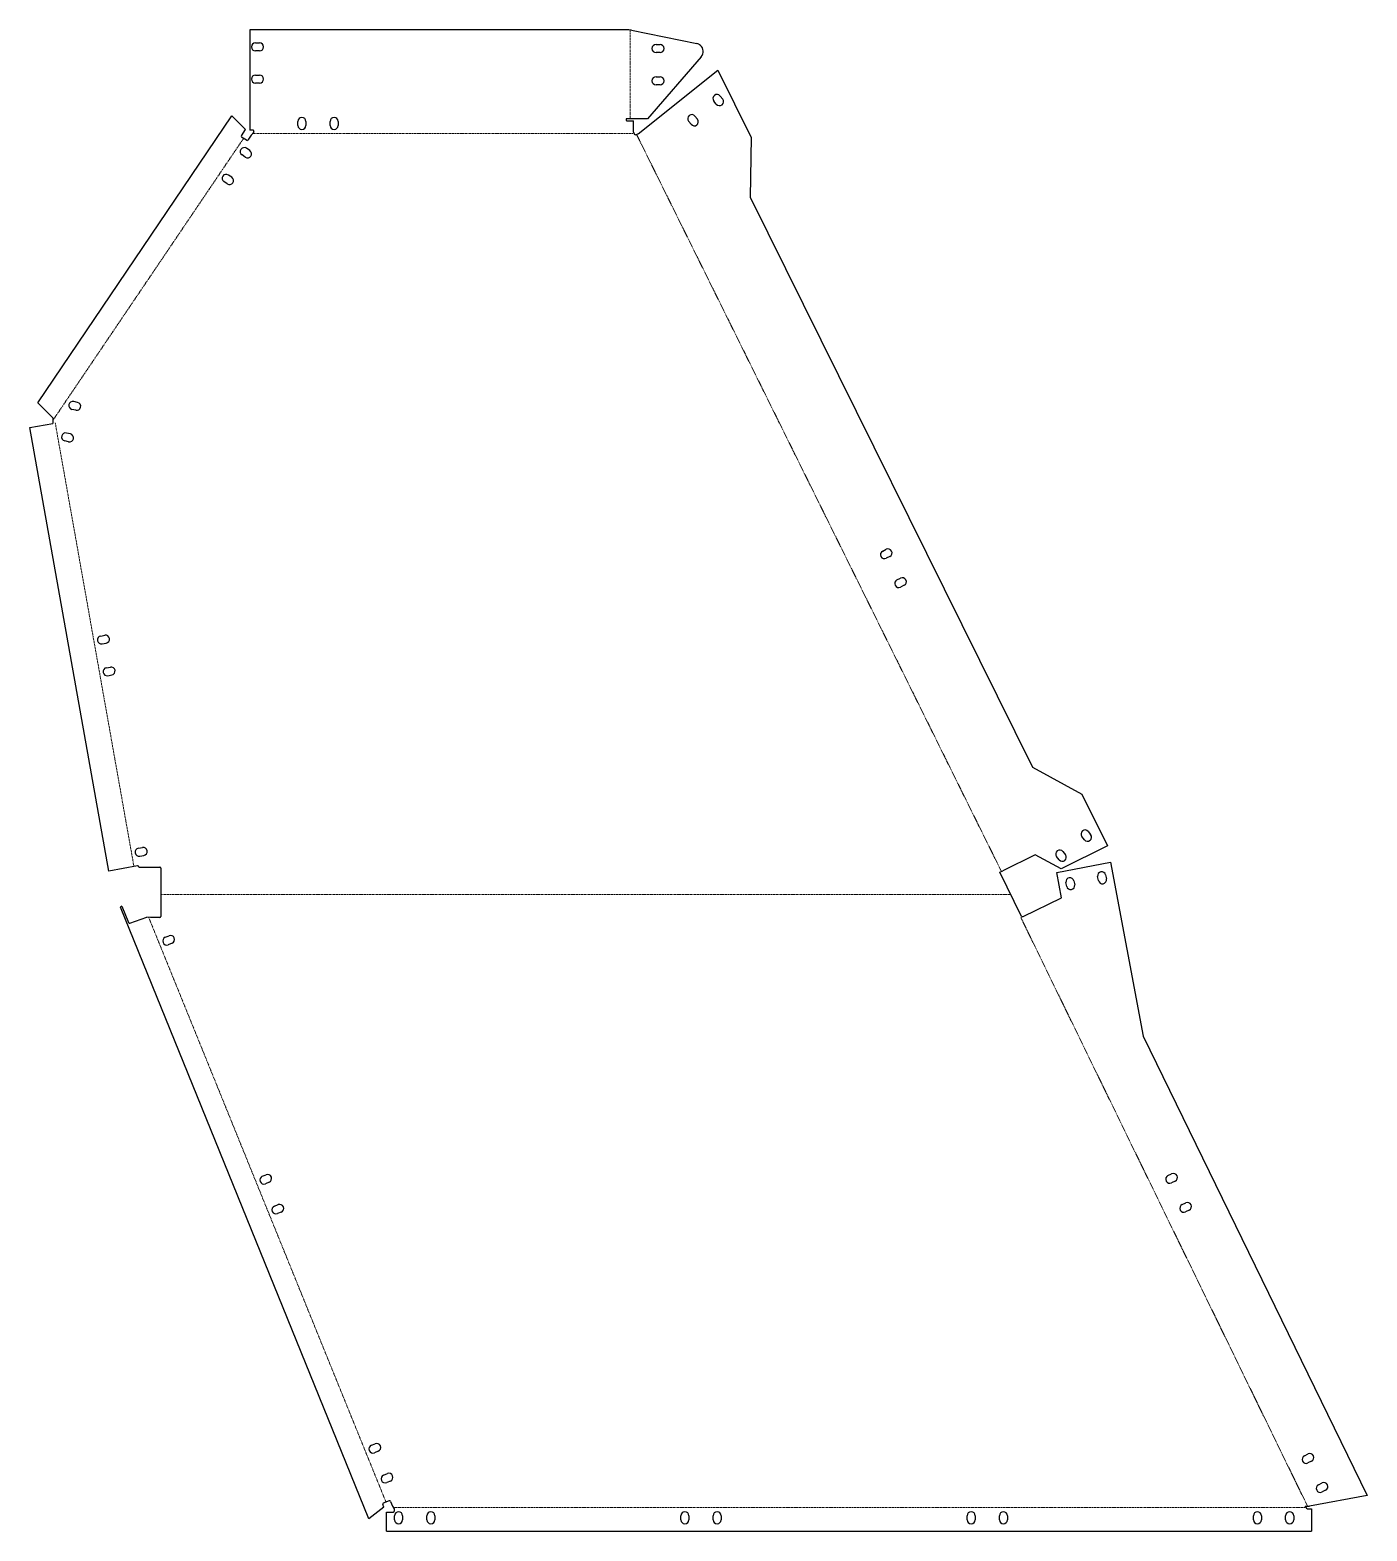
# Model space of a CAD drawing. Extents: x -408 to 1250, y -633 to 1229.
import ezdxf

# ---------------------------------------------------------------- set-up
doc = ezdxf.new("R2010")
doc.units = 0
doc.header["$MEASUREMENT"] = 0
for name, pattern in [('AI-Linetype-0', [1.905, 1.27, -0.635]), ('AI-Linetype-1', [1.905, 1.27, -0.635]), ('AI-Linetype-2', [1.905, 1.27, -0.635]), ('AI-Linetype-3', [1.905, 1.27, -0.635]), ('AI-Linetype-4', [1.905, 1.27, -0.635]), ('AI-Linetype-5', [1.905, 1.27, -0.635]), ('AI-Linetype-6', [1.905, 1.27, -0.635]), ('AI-Linetype-7', [1.905, 1.27, -0.635]), ('AI-Linetype-8', [1.905, 1.27, -0.635])]:
    doc.linetypes.add(name, pattern=pattern)
doc.layers.get('0').update_dxf_attribs({"lineweight": 0})
doc.layers.add('1', color=7, linetype='Continuous', lineweight=0)

msp = doc.modelspace()

# ---------------------------------------------------------------- linework, layer by layer
at = {"color": 6, "lineweight": 25, "true_color": 0xff00ff}
for p, q in [((-135.2, 1228.9), (-135.2, 1104.8)), ((334.8, 1228.9), (-135.2, 1228.9)), ((337.8, 1228.8), (334.8, 1228.9)), ((337.8, 1228.8), (418.9, 1212.1)), ((-128.4, 1213), (-123.4, 1213)), ((368.3, 1210.9), (373.3, 1210.9)), ((-123.4, 1203), (-128.4, 1203)), ((424.4, 1195.7), (357.7, 1118.9)), ((373.3, 1200.9), (368.3, 1200.9)), ((-128.4, 1173), (-123.4, 1173)), ((346, 1100.2), (444.9, 1179.2)), ((444.9, 1179.2), (486.3, 1095.4)), ((-123.4, 1163), (-128.4, 1163)), ((368.3, 1170.9), (373.3, 1170.9)), ((373.3, 1160.9), (368.3, 1160.9)), ((443.1, 1136.9), (440, 1140.8)), ((447.8, 1147), (451, 1143.1)), ((-398.2, 766.5), (-157.7, 1122.4)), ((-157.7, 1122.4), (-140.8, 1105.3)), ((357.7, 1118.9), (332.3, 1118.9)), ((416.6, 1122.1), (419.7, 1118.2)), ((-145.9, 1097.8), (-140.8, 1105.3)), ((-133.9, 1098.5), (-138, 1092.4)), ((-131.5, 1104.8), (-135.2, 1104.8)), ((-130.5, 1102.1), (-133.9, 1098.5)), ((-130.4, 1102.7), (-130.5, 1102.1)), ((-75.9, 1110.5), (-75.9, 1115.5)), ((-65.9, 1115.5), (-65.9, 1110.5)), ((-35.9, 1110.5), (-35.9, 1115.5)), ((-25.9, 1115.5), (-25.9, 1110.5)), ((332.3, 1116.4), (340.6, 1116.4)), ((340.6, 1102.1), (340.6, 1116.4)), ((342.6, 1098.5), (340.6, 1102.1)), ((346, 1100.2), (342.4, 1098.4)), ((342.6, 1098.5), (342.4, 1098.4)), ((411.9, 1111.9), (408.8, 1115.8)), ((-139.7, 1092.1), (-145.6, 1096)), ((-135.4, 1079.4), (-139.5, 1082.2)), ((486.3, 1095.4), (485.1, 1021.5)), ((-141, 1071.1), (-145.1, 1073.9)), ((-157.8, 1046.2), (-161.9, 1049)), ((-163.4, 1038), (-167.5, 1040.8)), ((485.1, 1021.5), (835.1, 314.5)), ((-379.8, 747.8), (-398.2, 766.5)), ((-348.9, 766.9), (-353.8, 768)), ((-379.8, 747.8), (-379.7, 741)), ((-351.1, 757.2), (-356, 758.3)), ((-408, 735.9), (-379.7, 741)), ((-310.4, 185.7), (-408, 735.9)), ((-357.9, 727.9), (-362.7, 729)), ((-360.1, 718.2), (-365, 719.3)), ((649.4, 582.6), (653.8, 584.9)), ((658.3, 575.9), (653.8, 573.7)), ((667.1, 546.8), (671.6, 549)), ((676, 540.1), (671.5, 537.8)), ((-320.3, 477.2), (-315.3, 478.1)), ((-318.5, 467.4), (-313.6, 468.3)), ((-313.3, 437.9), (-308.3, 438.7)), ((-311.5, 428), (-306.6, 428.9)), ((835.1, 314.5), (896.2, 281)), ((896.2, 281), (928, 216.8)), ((899.5, 224.6), (896.4, 228.5)), ((904.2, 234.8), (907.3, 230.9)), ((-273.6, 214), (-268.6, 214.9)), ((-271.8, 204.1), (-266.9, 205)), ((838.5, 206), (798.4, 186.1)), ((870.7, 188.4), (838.5, 206)), ((928, 216.8), (870.7, 188.4)), ((872.9, 209.8), (876.1, 205.9)), ((-274.5, 192), (-310.4, 185.7)), ((-273, 190.7), (-246.9, 190.7)), ((-245.6, 189.2), (-245.6, 129.2)), ((868.3, 199.7), (865.1, 203.6)), ((865.3, 184), (932.1, 196.6)), ((932.1, 196.6), (972.5, -19)), ((794.8, 184.4), (798.4, 186.1)), ((821.4, 129.2), (794.8, 184.4)), ((871.2, 152.4), (865.3, 184)), ((877.6, 166.7), (876.7, 171.6)), ((886.5, 173.4), (887.5, 168.5)), ((916.9, 174), (916, 178.9)), ((925.9, 180.8), (926.8, 175.9)), ((823.5, 129.2), (871.2, 152.4)), ((-294, 142.2), (-295.7, 140.9)), ((12.2, -617.7), (-295.7, 140.9)), ((-294, 142.2), (-285.8, 121.8)), ((-284.1, 121), (-263, 128.4)), ((-258.6, 127.9), (-263, 128.4)), ((-246.9, 127.9), (-258.6, 127.9)), ((821.4, 129.2), (823.5, 129.2)), ((-240.2, 103.6), (-235.6, 105.5)), ((-231.8, 96.2), (-236.5, 94.3)), ((972.5, -19), (1250, -588.9)), ((-119.9, -192.9), (-115.3, -191)), ((-111.5, -200.3), (-116.1, -202.2)), ((1003.2, -192.1), (1007.7, -189.9)), ((1012.1, -198.9), (1007.6, -201.1)), ((-104.8, -230), (-100.2, -228.1)), ((-96.5, -237.4), (-101.1, -239.2)), ((1020.7, -228.1), (1025.2, -225.9)), ((1029.6, -234.9), (1025.1, -237.1)), ((15.5, -526.5), (20.1, -524.6)), ((23.9, -533.9), (19.2, -535.8)), ((1172.4, -539.5), (1176.9, -537.3)), ((1181.2, -546.3), (1176.7, -548.5)), ((30.5, -563.6), (35.2, -561.7)), ((38.9, -570.9), (34.3, -572.8)), ((1189.9, -575.5), (1194.4, -573.3)), ((37.5, -595.5), (30.1, -598.5)), ((1250, -588.9), (1178.9, -602.2)), ((1198.7, -582.3), (1194.2, -584.5)), ((30.6, -603.2), (12.2, -617.7)), ((30.6, -603.2), (29.4, -600.1)), ((34.2, -632.9), (34.2, -609.4)), ((34.2, -609.4), (42.6, -609.4)), ((39.1, -596.2), (41.4, -601.9)), ((41.4, -601.9), (43.4, -605.3)), ((43.4, -605.3), (43.8, -608.1)), ((44.1, -619), (44.1, -614)), ((54.1, -614), (54.1, -619)), ((84.1, -619), (84.1, -614)), ((94.1, -614), (94.1, -619)), ((399.1, -619), (399.1, -614)), ((409.1, -614), (409.1, -619)), ((439.1, -619), (439.1, -614)), ((449.1, -614), (449.1, -619)), ((754.1, -619), (754.1, -614)), ((764.1, -614), (764.1, -619)), ((794.1, -619), (794.1, -614)), ((804.1, -614), (804.1, -619)), ((1109.1, -619), (1109.1, -614)), ((1119.1, -614), (1119.1, -619)), ((1149.1, -619), (1149.1, -614)), ((1159.1, -614), (1159.1, -619)), ((1173.5, -601.9), (1178.9, -602.2)), ((1176, -605.3), (1173.5, -601.9)), ((1176, -605.3), (1181.3, -605.3)), ((1181.3, -605.3), (1181.3, -632.9)), ((34.2, -632.9), (1181.3, -632.9))]:
    msp.add_line(p, q, dxfattribs=at)
for points, knots in [([(-128.4, 1213), (-131.1, 1213), (-133.4, 1210.7), (-133.4, 1208), (-133.4, 1205.2), (-131.1, 1203), (-128.4, 1203)], [0, 0, 0, 0, 1, 1, 1, 2, 2, 2, 2]), ([(-123.4, 1203), (-120.6, 1203), (-118.4, 1205.2), (-118.4, 1208), (-118.4, 1210.7), (-120.6, 1213), (-123.4, 1213)], [0, 0, 0, 0, 1, 1, 1, 2, 2, 2, 2]), ([(368.3, 1210.9), (365.5, 1210.9), (363.3, 1208.6), (363.3, 1205.9), (363.3, 1203.1), (365.5, 1200.9), (368.3, 1200.9)], [0, 0, 0, 0, 1, 1, 1, 2, 2, 2, 2]), ([(373.3, 1200.9), (376, 1200.9), (378.3, 1203.1), (378.3, 1205.9), (378.3, 1208.6), (376, 1210.9), (373.3, 1210.9)], [0, 0, 0, 0, 1, 1, 1, 2, 2, 2, 2]), ([(424.4, 1195.7), (428, 1199.9), (427.6, 1206.2), (423.4, 1209.8), (422.1, 1211), (420.6, 1211.7), (418.9, 1212.1)], [0, 0, 0, 0, 1, 1, 1, 2, 2, 2, 2]), ([(-128.4, 1173), (-131.1, 1173), (-133.4, 1170.7), (-133.4, 1168), (-133.4, 1165.2), (-131.1, 1163), (-128.4, 1163)], [0, 0, 0, 0, 1, 1, 1, 2, 2, 2, 2]), ([(-123.4, 1163), (-120.6, 1163), (-118.4, 1165.2), (-118.4, 1168), (-118.4, 1170.7), (-120.6, 1173), (-123.4, 1173)], [0, 0, 0, 0, 1, 1, 1, 2, 2, 2, 2]), ([(368.3, 1170.9), (365.5, 1170.9), (363.3, 1168.6), (363.3, 1165.9), (363.3, 1163.1), (365.5, 1160.9), (368.3, 1160.9)], [0, 0, 0, 0, 1, 1, 1, 2, 2, 2, 2]), ([(373.3, 1160.9), (376, 1160.9), (378.3, 1163.1), (378.3, 1165.9), (378.3, 1168.6), (376, 1170.9), (373.3, 1170.9)], [0, 0, 0, 0, 1, 1, 1, 2, 2, 2, 2]), ([(447.8, 1147), (446.1, 1149.2), (443, 1149.5), (440.8, 1147.8), (438.7, 1146.1), (438.3, 1142.9), (440, 1140.8), (440, 1140.8), (440, 1140.8), (440, 1140.8)], [0, 0, 0, 0, 1, 1, 1, 2, 2, 2, 3, 3, 3, 3]), ([(443.1, 1136.9), (444.9, 1134.7), (448, 1134.4), (450.2, 1136.1), (452.3, 1137.8), (452.7, 1141), (451, 1143.1), (451, 1143.1), (451, 1143.1), (451, 1143.1)], [0, 0, 0, 0, 1, 1, 1, 2, 2, 2, 3, 3, 3, 3]), ([(-65.9, 1115.5), (-65.9, 1118.2), (-68.1, 1120.5), (-70.9, 1120.5), (-73.6, 1120.5), (-75.9, 1118.2), (-75.9, 1115.5)], [0, 0, 0, 0, 1, 1, 1, 2, 2, 2, 2]), ([(-25.9, 1115.5), (-25.9, 1118.2), (-28.1, 1120.5), (-30.9, 1120.5), (-33.6, 1120.5), (-35.9, 1118.2), (-35.9, 1115.5)], [0, 0, 0, 0, 1, 1, 1, 2, 2, 2, 2]), ([(332.3, 1118.9), (331.6, 1118.9), (331.1, 1118.3), (331.1, 1117.6), (331.1, 1116.9), (331.6, 1116.4), (332.3, 1116.4)], [0, 0, 0, 0, 1, 1, 1, 2, 2, 2, 2]), ([(416.6, 1122.1), (414.9, 1124.2), (411.7, 1124.6), (409.6, 1122.8), (407.4, 1121.1), (407.1, 1118), (408.8, 1115.8), (408.8, 1115.8), (408.8, 1115.8), (408.8, 1115.8)], [0, 0, 0, 0, 1, 1, 1, 2, 2, 2, 3, 3, 3, 3]), ([(411.9, 1111.9), (413.6, 1109.8), (416.8, 1109.4), (418.9, 1111.1), (421.1, 1112.8), (421.4, 1116), (419.7, 1118.2), (419.7, 1118.2), (419.7, 1118.2), (419.7, 1118.2)], [0, 0, 0, 0, 1, 1, 1, 2, 2, 2, 3, 3, 3, 3]), ([(-75.9, 1110.5), (-75.9, 1107.7), (-73.6, 1105.5), (-70.9, 1105.5), (-68.1, 1105.5), (-65.9, 1107.7), (-65.9, 1110.5)], [0, 0, 0, 0, 1, 1, 1, 2, 2, 2, 2]), ([(-35.9, 1110.5), (-35.9, 1107.7), (-33.6, 1105.5), (-30.9, 1105.5), (-28.1, 1105.5), (-25.9, 1107.7), (-25.9, 1110.5)], [0, 0, 0, 0, 1, 1, 1, 2, 2, 2, 2]), ([(-139.5, 1082.2), (-141.8, 1083.7), (-144.9, 1083.1), (-146.5, 1080.8), (-148, 1078.6), (-147.4, 1075.5), (-145.1, 1073.9)], [0, 0, 0, 0, 1, 1, 1, 2, 2, 2, 2]), ([(-141, 1071.1), (-138.7, 1069.6), (-135.6, 1070.2), (-134, 1072.4), (-132.5, 1074.7), (-133.1, 1077.8), (-135.4, 1079.4)], [0, 0, 0, 0, 1, 1, 1, 2, 2, 2, 2]), ([(-161.9, 1049), (-164.2, 1050.6), (-167.3, 1050), (-168.9, 1047.7), (-170.4, 1045.4), (-169.8, 1042.3), (-167.5, 1040.8)], [0, 0, 0, 0, 1, 1, 1, 2, 2, 2, 2]), ([(-163.4, 1038), (-161.1, 1036.4), (-158, 1037), (-156.4, 1039.3), (-154.9, 1041.6), (-155.5, 1044.7), (-157.8, 1046.2)], [0, 0, 0, 0, 1, 1, 1, 2, 2, 2, 2]), ([(-353.8, 768), (-356.5, 768.7), (-359.2, 767), (-359.8, 764.3), (-360.4, 761.6), (-358.7, 758.9), (-356, 758.3)], [0, 0, 0, 0, 1, 1, 1, 2, 2, 2, 2]), ([(-351.1, 757.2), (-348.5, 756.6), (-345.8, 758.2), (-345.2, 760.9), (-344.5, 763.6), (-346.2, 766.3), (-348.9, 766.9)], [0, 0, 0, 0, 1, 1, 1, 2, 2, 2, 2]), ([(-362.7, 729), (-365.4, 729.7), (-368.1, 728), (-368.7, 725.3), (-369.3, 722.6), (-367.7, 719.9), (-365, 719.3)], [0, 0, 0, 0, 1, 1, 1, 2, 2, 2, 2]), ([(-360.1, 718.2), (-357.4, 717.6), (-354.7, 719.2), (-354.1, 721.9), (-353.5, 724.6), (-355.2, 727.3), (-357.9, 727.9)], [0, 0, 0, 0, 1, 1, 1, 2, 2, 2, 2]), ([(649.4, 582.6), (646.9, 581.4), (645.9, 578.4), (647.1, 575.9), (648.3, 573.5), (651.3, 572.5), (653.8, 573.7)], [0, 0, 0, 0, 1, 1, 1, 2, 2, 2, 2]), ([(658.3, 575.9), (660.7, 577.1), (661.8, 580.1), (660.5, 582.6), (659.3, 585.1), (656.3, 586.1), (653.8, 584.9)], [0, 0, 0, 0, 1, 1, 1, 2, 2, 2, 2]), ([(667.1, 546.8), (664.6, 545.6), (663.6, 542.6), (664.8, 540.1), (666.1, 537.6), (669.1, 536.6), (671.5, 537.8)], [0, 0, 0, 0, 1, 1, 1, 2, 2, 2, 2]), ([(676, 540.1), (678.5, 541.3), (679.5, 544.3), (678.3, 546.8), (677, 549.2), (674, 550.2), (671.6, 549)], [0, 0, 0, 0, 1, 1, 1, 2, 2, 2, 2]), ([(-320.3, 477.2), (-323, 476.8), (-324.8, 474.2), (-324.3, 471.4), (-323.8, 468.7), (-321.2, 466.9), (-318.5, 467.4)], [0, 0, 0, 0, 1, 1, 1, 2, 2, 2, 2]), ([(-313.6, 468.3), (-310.9, 468.7), (-309, 471.3), (-309.5, 474.1), (-310, 476.8), (-312.6, 478.6), (-315.3, 478.1)], [0, 0, 0, 0, 1, 1, 1, 2, 2, 2, 2]), ([(-313.3, 437.9), (-316, 437.4), (-317.8, 434.8), (-317.3, 432.1), (-316.8, 429.3), (-314.2, 427.5), (-311.5, 428)], [0, 0, 0, 0, 1, 1, 1, 2, 2, 2, 2]), ([(-306.6, 428.9), (-303.9, 429.4), (-302.1, 432), (-302.5, 434.7), (-303, 437.4), (-305.6, 439.2), (-308.3, 438.7)], [0, 0, 0, 0, 1, 1, 1, 2, 2, 2, 2]), ([(904.2, 234.8), (902.5, 236.9), (899.3, 237.3), (897.2, 235.6), (895, 233.8), (894.7, 230.7), (896.4, 228.5), (896.4, 228.5), (896.4, 228.5), (896.4, 228.5)], [0, 0, 0, 0, 1, 1, 1, 2, 2, 2, 3, 3, 3, 3]), ([(899.5, 224.6), (901.2, 222.5), (904.4, 222.1), (906.5, 223.8), (908.7, 225.6), (909, 228.7), (907.3, 230.9), (907.3, 230.9), (907.3, 230.9), (907.3, 230.9)], [0, 0, 0, 0, 1, 1, 1, 2, 2, 2, 3, 3, 3, 3]), ([(-273.6, 214), (-276.3, 213.5), (-278.1, 210.9), (-277.6, 208.2), (-277.1, 205.5), (-274.5, 203.7), (-271.8, 204.1)], [0, 0, 0, 0, 1, 1, 1, 2, 2, 2, 2]), ([(-266.9, 205), (-264.2, 205.5), (-262.4, 208.1), (-262.8, 210.8), (-263.3, 213.5), (-265.9, 215.3), (-268.6, 214.9)], [0, 0, 0, 0, 1, 1, 1, 2, 2, 2, 2]), ([(872.9, 209.8), (871.2, 212), (868.1, 212.3), (865.9, 210.6), (863.8, 208.9), (863.4, 205.7), (865.1, 203.6), (865.1, 203.6), (865.1, 203.6), (865.1, 203.6)], [0, 0, 0, 0, 1, 1, 1, 2, 2, 2, 3, 3, 3, 3]), ([(868.3, 199.7), (870, 197.5), (873.1, 197.2), (875.3, 198.9), (877.4, 200.6), (877.8, 203.8), (876.1, 205.9), (876.1, 205.9), (876.1, 205.9), (876.1, 205.9)], [0, 0, 0, 0, 1, 1, 1, 2, 2, 2, 3, 3, 3, 3]), ([(-273, 190.7), (-273, 191.3), (-273.5, 192), (-274.2, 192), (-274.3, 192), (-274.4, 192), (-274.5, 192)], [0, 0, 0, 0, 1, 1, 1, 2, 2, 2, 2]), ([(886.5, 173.4), (886, 176.1), (883.4, 177.9), (880.7, 177.4), (878, 176.9), (876.2, 174.3), (876.7, 171.6), (876.7, 171.6), (876.7, 171.6), (876.7, 171.6)], [0, 0, 0, 0, 1, 1, 1, 2, 2, 2, 3, 3, 3, 3]), ([(877.6, 166.7), (878.1, 163.9), (880.7, 162.2), (883.5, 162.7), (886.2, 163.2), (888, 165.8), (887.5, 168.5), (887.5, 168.5), (887.5, 168.5), (887.5, 168.5)], [0, 0, 0, 0, 1, 1, 1, 2, 2, 2, 3, 3, 3, 3]), ([(925.9, 180.8), (925.3, 183.5), (922.7, 185.3), (920, 184.8), (917.3, 184.3), (915.5, 181.7), (916, 178.9), (916, 178.9), (916, 178.9), (916, 178.9)], [0, 0, 0, 0, 1, 1, 1, 2, 2, 2, 3, 3, 3, 3]), ([(916.9, 174), (917.5, 171.3), (920.1, 169.5), (922.8, 170), (925.5, 170.5), (927.3, 173.2), (926.8, 175.9), (926.8, 175.9), (926.8, 175.9), (926.8, 175.9)], [0, 0, 0, 0, 1, 1, 1, 2, 2, 2, 3, 3, 3, 3]), ([(-240.2, 103.6), (-242.8, 102.6), (-244, 99.6), (-243, 97.1), (-241.9, 94.5), (-239, 93.3), (-236.5, 94.3)], [0, 0, 0, 0, 1, 1, 1, 2, 2, 2, 2]), ([(-231.8, 96.2), (-229.3, 97.2), (-228, 100.2), (-229.1, 102.7), (-230.1, 105.3), (-233, 106.5), (-235.6, 105.5)], [0, 0, 0, 0, 1, 1, 1, 2, 2, 2, 2]), ([(-119.9, -192.9), (-122.4, -194), (-123.7, -196.9), (-122.6, -199.4), (-121.6, -202), (-118.7, -203.2), (-116.1, -202.2)], [0, 0, 0, 0, 1, 1, 1, 2, 2, 2, 2]), ([(-111.5, -200.3), (-108.9, -199.3), (-107.7, -196.4), (-108.7, -193.8), (-109.8, -191.2), (-112.7, -190), (-115.3, -191)], [0, 0, 0, 0, 1, 1, 1, 2, 2, 2, 2]), ([(1003.2, -192.1), (1000.7, -193.3), (999.7, -196.3), (1000.9, -198.8), (1002.1, -201.3), (1005.1, -202.3), (1007.6, -201.1)], [0, 0, 0, 0, 1, 1, 1, 2, 2, 2, 2]), ([(1012.1, -198.9), (1014.6, -197.7), (1015.6, -194.7), (1014.4, -192.2), (1013.2, -189.7), (1010.2, -188.7), (1007.7, -189.9)], [0, 0, 0, 0, 1, 1, 1, 2, 2, 2, 2]), ([(-104.8, -230), (-107.4, -231), (-108.6, -233.9), (-107.6, -236.5), (-106.6, -239.1), (-103.6, -240.3), (-101.1, -239.2)], [0, 0, 0, 0, 1, 1, 1, 2, 2, 2, 2]), ([(-96.5, -237.4), (-93.9, -236.3), (-92.7, -233.4), (-93.7, -230.9), (-94.7, -228.3), (-97.7, -227.1), (-100.2, -228.1)], [0, 0, 0, 0, 1, 1, 1, 2, 2, 2, 2]), ([(1020.7, -228.1), (1018.2, -229.3), (1017.2, -232.3), (1018.4, -234.8), (1019.6, -237.2), (1022.6, -238.3), (1025.1, -237.1)], [0, 0, 0, 0, 1, 1, 1, 2, 2, 2, 2]), ([(1029.6, -234.9), (1032.1, -233.7), (1033.1, -230.7), (1031.9, -228.2), (1030.7, -225.7), (1027.7, -224.7), (1025.2, -225.9)], [0, 0, 0, 0, 1, 1, 1, 2, 2, 2, 2]), ([(15.5, -526.5), (12.9, -527.5), (11.7, -530.5), (12.7, -533), (13.8, -535.6), (16.7, -536.8), (19.2, -535.8)], [0, 0, 0, 0, 1, 1, 1, 2, 2, 2, 2]), ([(23.9, -533.9), (26.4, -532.8), (27.7, -529.9), (26.6, -527.4), (25.6, -524.8), (22.7, -523.6), (20.1, -524.6)], [0, 0, 0, 0, 1, 1, 1, 2, 2, 2, 2]), ([(1172.4, -539.5), (1169.9, -540.7), (1168.8, -543.7), (1170.1, -546.2), (1171.3, -548.7), (1174.3, -549.7), (1176.7, -548.5)], [0, 0, 0, 0, 1, 1, 1, 2, 2, 2, 2]), ([(1181.2, -546.3), (1183.7, -545.1), (1184.7, -542.1), (1183.5, -539.6), (1182.3, -537.1), (1179.3, -536.1), (1176.9, -537.3)], [0, 0, 0, 0, 1, 1, 1, 2, 2, 2, 2]), ([(30.5, -563.6), (28, -564.6), (26.7, -567.5), (27.8, -570.1), (28.8, -572.6), (31.7, -573.9), (34.3, -572.8)], [0, 0, 0, 0, 1, 1, 1, 2, 2, 2, 2]), ([(38.9, -570.9), (41.5, -569.9), (42.7, -567), (41.7, -564.4), (40.6, -561.9), (37.7, -560.6), (35.2, -561.7)], [0, 0, 0, 0, 1, 1, 1, 2, 2, 2, 2]), ([(1189.9, -575.5), (1187.4, -576.7), (1186.4, -579.7), (1187.6, -582.2), (1188.8, -584.6), (1191.8, -585.7), (1194.2, -584.5)], [0, 0, 0, 0, 1, 1, 1, 2, 2, 2, 2]), ([(1198.7, -582.3), (1201.2, -581.1), (1202.3, -578.1), (1201, -575.6), (1199.8, -573.1), (1196.8, -572.1), (1194.4, -573.3)], [0, 0, 0, 0, 1, 1, 1, 2, 2, 2, 2]), ([(42.6, -609.4), (43.2, -609.4), (43.8, -608.9), (43.8, -608.3), (43.8, -608.2), (43.8, -608.2), (43.8, -608.1)], [0, 0, 0, 0, 1, 1, 1, 2, 2, 2, 2]), ([(54.1, -614), (54.1, -611.2), (51.9, -609), (49.1, -609), (46.4, -609), (44.1, -611.2), (44.1, -614)], [0, 0, 0, 0, 1, 1, 1, 2, 2, 2, 2]), ([(94.1, -614), (94.1, -611.2), (91.9, -609), (89.1, -609), (86.4, -609), (84.1, -611.2), (84.1, -614)], [0, 0, 0, 0, 1, 1, 1, 2, 2, 2, 2]), ([(409.1, -614), (409.1, -611.2), (406.9, -609), (404.1, -609), (401.4, -609), (399.1, -611.2), (399.1, -614)], [0, 0, 0, 0, 1, 1, 1, 2, 2, 2, 2]), ([(449.1, -614), (449.1, -611.2), (446.9, -609), (444.1, -609), (441.4, -609), (439.1, -611.2), (439.1, -614)], [0, 0, 0, 0, 1, 1, 1, 2, 2, 2, 2]), ([(764.1, -614), (764.1, -611.2), (761.9, -609), (759.1, -609), (756.4, -609), (754.1, -611.2), (754.1, -614)], [0, 0, 0, 0, 1, 1, 1, 2, 2, 2, 2]), ([(804.1, -614), (804.1, -611.2), (801.9, -609), (799.1, -609), (796.4, -609), (794.1, -611.2), (794.1, -614)], [0, 0, 0, 0, 1, 1, 1, 2, 2, 2, 2]), ([(1119.1, -614), (1119.1, -611.2), (1116.9, -609), (1114.1, -609), (1111.4, -609), (1109.1, -611.2), (1109.1, -614)], [0, 0, 0, 0, 1, 1, 1, 2, 2, 2, 2]), ([(1159.1, -614), (1159.1, -611.2), (1156.9, -609), (1154.1, -609), (1151.4, -609), (1149.1, -611.2), (1149.1, -614)], [0, 0, 0, 0, 1, 1, 1, 2, 2, 2, 2]), ([(44.1, -619), (44.1, -621.7), (46.4, -624), (49.1, -624), (51.9, -624), (54.1, -621.7), (54.1, -619)], [0, 0, 0, 0, 1, 1, 1, 2, 2, 2, 2]), ([(84.1, -619), (84.1, -621.7), (86.4, -624), (89.1, -624), (91.9, -624), (94.1, -621.7), (94.1, -619)], [0, 0, 0, 0, 1, 1, 1, 2, 2, 2, 2]), ([(399.1, -619), (399.1, -621.7), (401.4, -624), (404.1, -624), (406.9, -624), (409.1, -621.7), (409.1, -619)], [0, 0, 0, 0, 1, 1, 1, 2, 2, 2, 2]), ([(439.1, -619), (439.1, -621.7), (441.4, -624), (444.1, -624), (446.9, -624), (449.1, -621.7), (449.1, -619)], [0, 0, 0, 0, 1, 1, 1, 2, 2, 2, 2]), ([(754.1, -619), (754.1, -621.7), (756.4, -624), (759.1, -624), (761.9, -624), (764.1, -621.7), (764.1, -619)], [0, 0, 0, 0, 1, 1, 1, 2, 2, 2, 2]), ([(794.1, -619), (794.1, -621.7), (796.4, -624), (799.1, -624), (801.9, -624), (804.1, -621.7), (804.1, -619)], [0, 0, 0, 0, 1, 1, 1, 2, 2, 2, 2]), ([(1109.1, -619), (1109.1, -621.7), (1111.4, -624), (1114.1, -624), (1116.9, -624), (1119.1, -621.7), (1119.1, -619)], [0, 0, 0, 0, 1, 1, 1, 2, 2, 2, 2]), ([(1149.1, -619), (1149.1, -621.7), (1151.4, -624), (1154.1, -624), (1156.9, -624), (1159.1, -621.7), (1159.1, -619)], [0, 0, 0, 0, 1, 1, 1, 2, 2, 2, 2])]:
    msp.add_open_spline(points, degree=3, knots=knots, dxfattribs=at)
for points in [[(-131.1, 1104.8), (-131.2, 1104.8), (-131.4, 1104.8), (-131.5, 1104.8)], [(-130.3, 1103.6), (-130.2, 1104.1), (-130.6, 1104.6), (-131.1, 1104.8)], [(-130.4, 1102.7), (-130.3, 1103), (-130.3, 1103.3), (-130.3, 1103.6)], [(-145.9, 1097.8), (-146.3, 1097.2), (-146.2, 1096.4), (-145.6, 1096)], [(-139.7, 1092.1), (-139.2, 1091.7), (-138.4, 1091.8), (-138, 1092.4)], [(-245.6, 189.2), (-245.6, 190), (-246.1, 190.6), (-246.9, 190.7)], [(-285.8, 121.8), (-285.5, 121.1), (-284.8, 120.8), (-284.1, 121)], [(-246.9, 127.9), (-246.2, 127.9), (-245.6, 128.5), (-245.6, 129.2)], [(39.1, -596.2), (38.9, -595.5), (38.1, -595.2), (37.5, -595.5)], [(30.1, -598.5), (29.4, -598.8), (29.1, -599.5), (29.4, -600.1)]]:
    msp.add_open_spline(points, degree=3, dxfattribs=at)
at = {"layer": '1', "color": 40, "linetype": 'AI-Linetype-2', "lineweight": 18, "true_color": 0xffbf00}
msp.add_line((336.3, 1228.8), (336.3, 1118.9), dxfattribs=at)
at = {"layer": '1', "color": 40, "linetype": 'AI-Linetype-6', "lineweight": 18, "true_color": 0xffbf00}
msp.add_line((-132.2, 1100.3), (341.6, 1100.3), dxfattribs=at)
at = {"layer": '1', "color": 40, "linetype": 'AI-Linetype-4', "lineweight": 18, "true_color": 0xffbf00}
msp.add_line((344.2, 1099.3), (796.6, 185.3), dxfattribs=at)
at = {"layer": '1', "color": 40, "linetype": 'AI-Linetype-7', "lineweight": 18, "true_color": 0xffbf00}
msp.add_line((-379.8, 744.4), (-143.2, 1094.4), dxfattribs=at)
at = {"layer": '1', "color": 40, "linetype": 'AI-Linetype-3', "lineweight": 18, "true_color": 0xffbf00}
msp.add_line((-376.7, 741.5), (-279.1, 191.2), dxfattribs=at)
at = {"layer": '1', "color": 40, "linetype": 'AI-Linetype-1', "lineweight": 18, "true_color": 0xffbf00}
msp.add_line((-245.6, 156.8), (808.1, 156.8), dxfattribs=at)
at = {"layer": '1', "color": 40, "linetype": 'AI-Linetype-8', "lineweight": 18, "true_color": 0xffbf00}
msp.add_line((33.5, -597.1), (-260.8, 128.2), dxfattribs=at)
at = {"layer": '1', "color": 40, "linetype": 'AI-Linetype-0', "lineweight": 18, "true_color": 0xffbf00}
msp.add_line((820.8, 127.9), (1176.2, -602), dxfattribs=at)
at = {"layer": '1', "color": 40, "linetype": 'AI-Linetype-5', "lineweight": 18, "true_color": 0xffbf00}
msp.add_line((1174.8, -603.6), (42.4, -603.6), dxfattribs=at)

doc.saveas('drawing.dxf')
